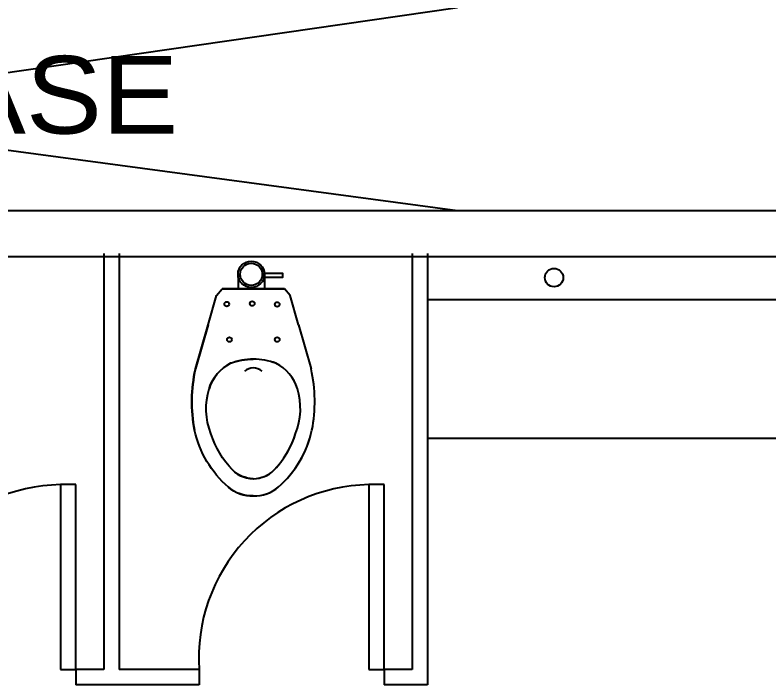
# Model space of a CAD drawing. Header units: millimetres. Extents: x 2148 to 2681, y 758 to 986.
# Drawn here: x 2429.464 to 2430.686, y 951.62 to 952.707 of the extents above; entities that cross this region are included whole.
import ezdxf

# ---------------------------------------------------------------- set-up
doc = ezdxf.new("R2010")
doc.units = ezdxf.units.MM
for name, color, linetype in [('DR', 7, 'Continuous'), ('ELAYOUT', 4, 'Continuous'), ('HATCH', 8, 'Continuous')]:
    doc.layers.add(name, color=color, linetype=linetype)
doc.styles.add('MMTX$0$ESMX$0$X-OPTA1D', font='x-opta1d')

# ---------------------------------------------------------------- blocks, each defined once
blk = doc.blocks.new('BOWL')
at = {"layer": 'DR', "color": 7, "linetype": 'Continuous'}
for p, q in [((-75570.291, -368.114), (-75570.431, -368.0742)), ((-75570.431, -368.0742), (-75570.291, -368.114)), ((-75570.291, -368.114), (-75570.1989, -368.1406)), ((-75570.1989, -368.1406), (-75570.1777, -368.1584)), ((-75570.1777, -368.1584), (-75570.1777, -368.3555)), ((-75570.1777, -368.3555), (-75570.1777, -368.1584)), ((-75570.1989, -368.3733), (-75570.1777, -368.3555)), ((-75570.291, -368.4), (-75570.1989, -368.3733)), ((-75570.291, -368.4), (-75570.431, -368.4398)), ((-75570.291, -368.4), (-75570.431, -368.4398))]:
    blk.add_line(p, q, dxfattribs=at)
at = {"layer": 'DR', "color": 8, "linetype": 'Continuous'}
for p, q in [((-75570.1317, -368.2087), (-75570.1777, -368.2087)), ((-75570.1317, -368.2921), (-75570.1777, -368.2921))]:
    blk.add_line(p, q, dxfattribs=at)
at = {"layer": 'DR', "color": 7, "linetype": 'Continuous'}
for points in [[(-75570.8325, -368.257, -0.190094), (-75570.8051, -368.1786, -0.160718), (-75570.6245, -368.0715, -0.104398), (-75570.431, -368.0742, -0.104398)], [(-75570.8325, -368.257, 0.190094), (-75570.8051, -368.3353, 0.160718), (-75570.6245, -368.4425, 0.104398), (-75570.431, -368.4398, 0.104398)]]:
    blk.add_lwpolyline(points, format="xyb", dxfattribs=at)
at = {"layer": 'DR', "color": 8, "linetype": 'Continuous'}
for points in [[(-75570.778, -368.2562, -0.187036), (-75570.7515, -368.1921, -0.115027), (-75570.6356, -368.1231, -0.170967), (-75570.4935, -368.1177, -0.209642), (-75570.4132, -368.1854, -0.096036), (-75570.4, -368.257)], [(-75570.778, -368.2577, 0.187036), (-75570.7515, -368.3219, 0.115027), (-75570.6356, -368.3909, 0.170967), (-75570.4935, -368.3963, 0.209642), (-75570.4132, -368.3286, 0.096036), (-75570.4, -368.257)]]:
    blk.add_lwpolyline(points, format="xyb", dxfattribs=at)
at = {"layer": 'DR', "color": 7, "linetype": 'Continuous'}
blk.add_lwpolyline([(-75570.1413, -368.292), (-75570.1283, -368.292), (-75570.1283, -368.3496), (-75570.1413, -368.3496)], close=True, dxfattribs=at)
at = {"layer": 'DR', "color": 8, "linetype": 'Continuous'}
for centre, radius in [((-75570.2259, -368.173), 0.00745), ((-75570.3379, -368.1815), 0.00745), ((-75570.1317, -368.2504), 0.035), ((-75570.2242, -368.2537), 0.00745), ((-75570.3379, -368.3325), 0.00745), ((-75570.2269, -368.3325), 0.00745)]:
    blk.add_circle(centre, radius, dxfattribs=at)
at = {"layer": 'DR', "color": 7, "linetype": 'Continuous'}
blk.add_circle((-75570.1317, -368.2504), 0.0417, dxfattribs=at)
for centre, radius, start, end in [((-75570.5342, -368.5313), 0.4686, 77.28, 101.1199), ((-75570.7195, -368.2526), 0.1131, 138.4248, 182.2387), ((-75570.7195, -368.2614), 0.1131, 177.7613, 221.5752), ((-75570.5525, -368.1153), 0.335, 221.3231, 257.5875), ((-75570.5342, -367.9827), 0.4686, 258.8801, 282.72)]:
    blk.add_arc(centre, radius, start, end, dxfattribs=at)
at = {"layer": 'DR', "color": 8, "linetype": 'Continuous'}
for centre, radius, start, end in [((-75570.5305, -368.2431), 0.1307, 26.2125, 73.5731), ((-75570.6821, -368.2583), 0.096, 129.0871, 179.204), ((-75570.5914, -368.255), 0.1913, 359.4176, 21.3602), ((-75570.4701, -368.257), 0.0422, 318.929, 41.071), ((-75570.6821, -368.2557), 0.096, 180.796, 230.9129), ((-75570.5914, -368.2589), 0.1913, 338.6398, 0.5824), ((-75570.5455, -368.1078), 0.2971, 228.446, 252.3404), ((-75570.5305, -368.2709), 0.1307, 286.4269, 333.7875), ((-75570.557, -368.1918), 0.2141, 248.4444, 287.252)]:
    blk.add_arc(centre, radius, start, end, dxfattribs=at)

msp = doc.modelspace()

# ---------------------------------------------------------------- linework, layer by layer
at = {"layer": 'DR', "ltscale": 10}
for p, q in [((2429.6079991, 952.3197106, 0), (2429.6079991, 951.6447106, 0)), ((2429.6329991, 952.3197106, 0), (2429.6329991, 951.6447106, 0)), ((2430.1079991, 952.3197106, 0), (2430.1079991, 951.6447106, 0)), ((2430.1329991, 952.3197106, 0), (2430.1329991, 951.6197106, 0)), ((2431.4079991, 952.2447106, 0), (2430.1329991, 952.2447106, 0)), ((2431.4079991, 952.0197106, 0), (2430.1329991, 952.0197106, 0)), ((2429.5625048, 951.9447106, 0), (2429.5375048, 951.9447106, 0)), ((2429.5375048, 951.9447106, 0), (2429.5375048, 951.6447106, 0)), ((2429.5625048, 951.6447106, 0), (2429.5625048, 951.9447106, 0)), ((2430.0625048, 951.9447106, 0), (2430.0375048, 951.9447106, 0)), ((2430.0375048, 951.9447106, 0), (2430.0375048, 951.6447106, 0)), ((2430.0625048, 951.6447106, 0), (2430.0625048, 951.9447106, 0)), ((2429.5375048, 951.6447106, 0), (2429.5625048, 951.6447106, 0)), ((2429.6079991, 951.6447106, 0), (2429.5625048, 951.6447106, 0)), ((2429.5625048, 951.6447106, 0), (2429.5625048, 951.6197106, 0)), ((2429.7625048, 951.6447106, 0), (2429.6329991, 951.6447106, 0)), ((2429.7625048, 951.6447106, 0), (2429.7625048, 951.6197106, 0)), ((2430.0375048, 951.6447106, 0), (2430.0625048, 951.6447106, 0)), ((2430.1079991, 951.6447106, 0), (2430.0625048, 951.6447106, 0)), ((2430.0625048, 951.6447106, 0), (2430.0625048, 951.6197106, 0)), ((2429.7625048, 951.6197106, 0), (2429.5625048, 951.6197106, 0)), ((2430.1329991, 951.6197106, 0), (2430.0625048, 951.6197106, 0))]:
    msp.add_line(p, q, dxfattribs=at)
msp.add_circle((2430.3379956, 952.2806929, 0), 0.0149051, dxfattribs=at)
at = {"layer": 'ELAYOUT', "ltscale": 10}
for p, q in [((2431.4079991, 952.3890734, 0), (2427.8025043, 952.3890734, 0)), ((2431.4079991, 952.3140734, 0), (2427.9028179, 952.3140734, 0))]:
    msp.add_line(p, q, dxfattribs=at)
at = {"layer": 'HATCH', "linetype": 'ByBlock', "ltscale": 0.5}
for p, q in [((2427.8025043, 952.3738651, 0), (2430.1815599, 952.7190734, 0)), ((2430.1815599, 952.3890734, 0), (2427.9040597, 952.6940734, 0))]:
    msp.add_line(p, q, dxfattribs=at)
for centre in [(2429.5434291, 951.6632383, 0), (2430.0434291, 951.6632383, 0)]:
    msp.add_arc(centre, 0.2815347, 91.2057719, 183.773334, dxfattribs=at)

# ---------------------------------------------------------------- block references
at = {"layer": 'DR', "color": 7, "linetype": 'Continuous', "xscale": 0.5130811014387293, "yscale": 0.5130811014387293, "zscale": 0.5130811014387293, "rotation": 90}
msp.add_blockref('BOWL', (2240.9046223, 39725.8923772, 0), dxfattribs=at)

# ---------------------------------------------------------------- texts
at = {"color": 2, "style": 'MMTX$0$ESMX$0$X-OPTA1D', "text_generation_flag": 6, "width": 1.1}
msp.add_text('PIPE CHASE', height=0.126, rotation=180, dxfattribs=at).set_placement((2428.6163289, 952.514219, 0))

doc.saveas('drawing.dxf')
